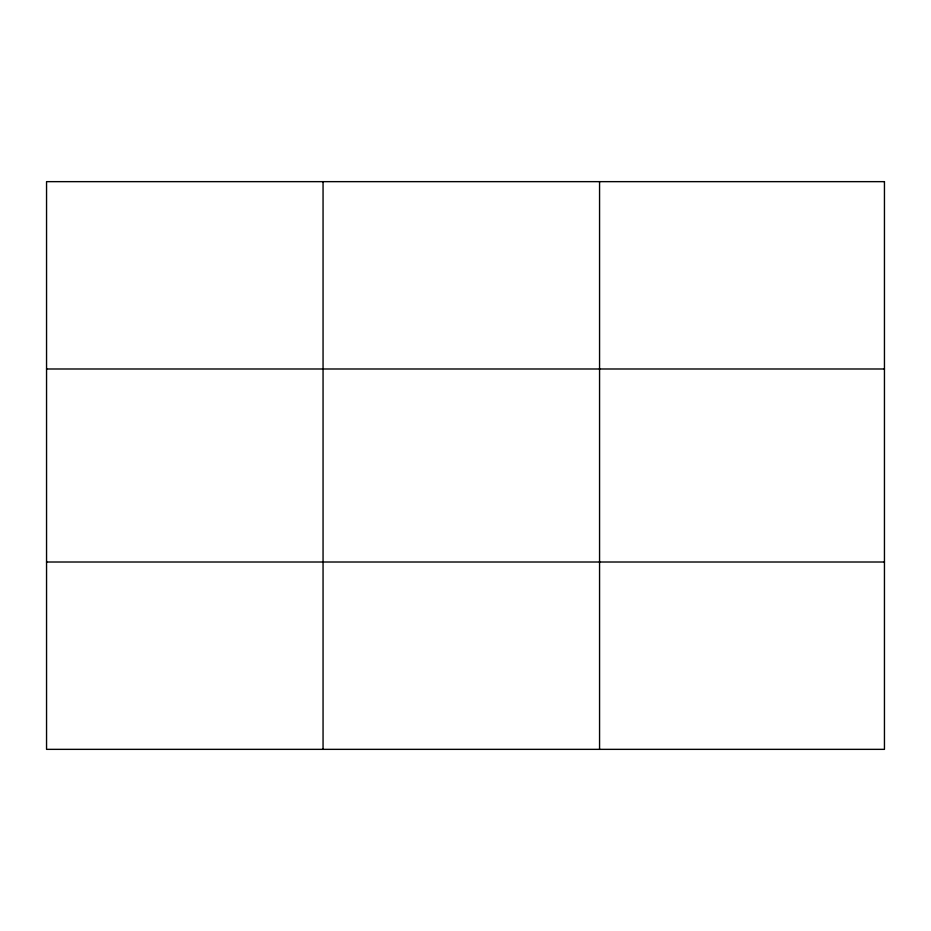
<?xml version="1.0" encoding="UTF-8"?>
<svg xmlns="http://www.w3.org/2000/svg" width="931" height="931" viewBox="0 0 931 931"><rect width="100%" height="100%" fill="white"/><g stroke="black" fill="none" stroke-linecap="round" stroke-linejoin="round"><path stroke-width="1.4" d="M323.057 749.35L323.057 181.65M599.564 749.35L599.564 181.65M46.55 368.99L884.45 368.99M46.55 562.01L884.45 562.01M884.45 181.65L884.45 749.35L46.55 749.35L46.55 181.65L884.45 181.65"/></g></svg>
